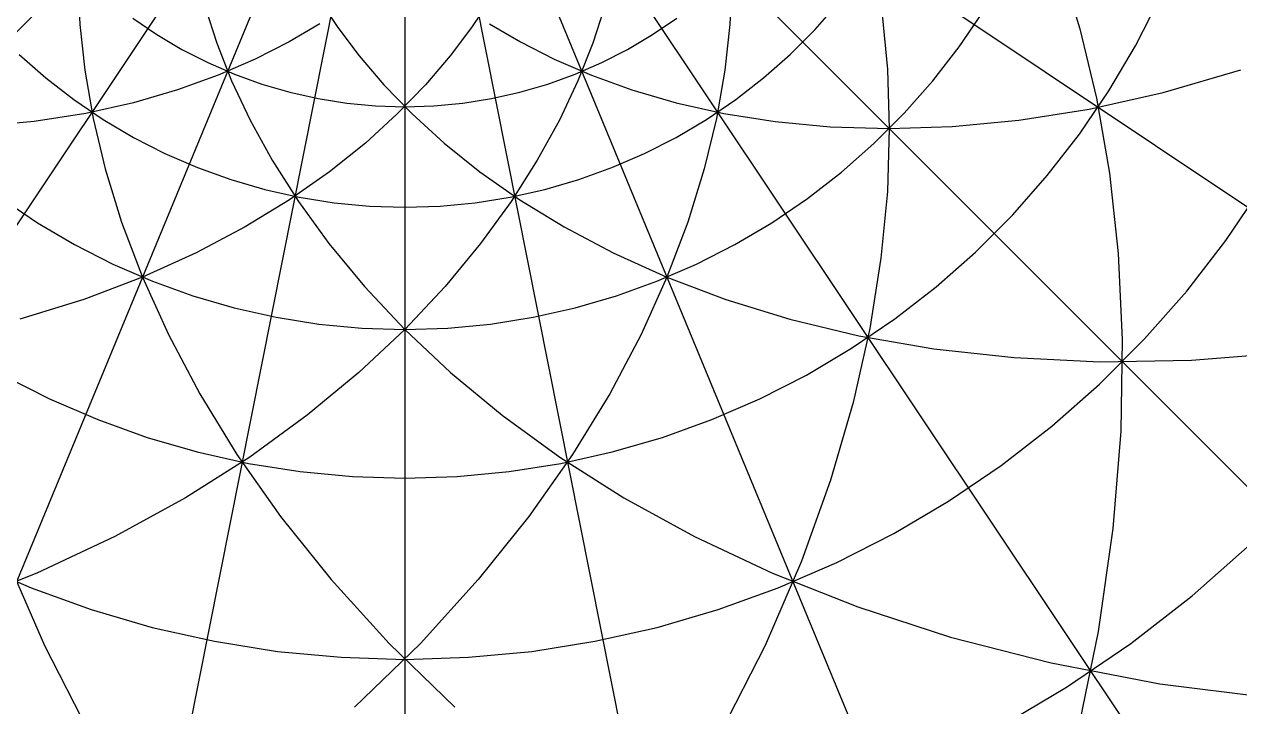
# Model space of a CAD drawing. Header units: metres. Extents: x -40000 to 40000, y -40000 to 40000.
# Drawn here: x -4616 to 10131, y -12889 to -4616 of the extents above; entities that cross this region are included whole.
import ezdxf

# ---------------------------------------------------------------- set-up
doc = ezdxf.new("R2010")
doc.units = ezdxf.units.M

msp = doc.modelspace()

# ---------------------------------------------------------------- linework, layer by layer
at = {"color": 0}
for p, q in [((7952, -3895), (8190, -4671)), ((-3969, -4096), (-3944, -4618)), ((3969, -4096), (3944, -4618)), ((-2423, -4408), (-2281, -4846)), ((-1036, -4313), (-812, -4653)), ((1036, -4313), (812, -4653)), ((2423, -4408), (2281, -4846)), ((5794, -4495), (5857, -5164)), ((-3944, -4618), (-3883, -5172)), ((-1030, -4610), (-1403, -4830)), ((-812, -4653), (-552, -5000)), ((812, -4653), (552, -5000)), ((1030, -4610), (1403, -4830)), ((3944, -4618), (3883, -5172)), ((8190, -4671), (8392, -5512)), ((-2281, -4846), (-2100, -5303)), ((-1403, -4830), (-1814, -5040)), ((1403, -4830), (1814, -5040)), ((2281, -4846), (2100, -5303)), ((-552, -5000), (-252, -5350)), ((552, -5000), (252, -5350)), ((-1814, -5040), (-2265, -5234)), ((1814, -5040), (2265, -5234)), ((-3883, -5172), (-3781, -5756)), ((-2265, -5234), (-2757, -5411)), ((-2100, -5303), (-1877, -5776)), ((2100, -5303), (1877, -5776)), ((2265, -5234), (2757, -5411)), ((3883, -5172), (3781, -5756)), ((5857, -5164), (5880, -5880)), ((9202, -5442), (10144, -5168)), ((-2757, -5411), (-3292, -5567)), ((-252, -5350), (90, -5703)), ((252, -5350), (-90, -5703)), ((2757, -5411), (3292, -5567)), ((8304, -5643), (9202, -5442)), ((-3292, -5567), (-3871, -5696)), ((3292, -5567), (3871, -5696)), ((8392, -5512), (8550, -6419)), ((-3871, -5696), (-4495, -5794)), ((-90, -5703), (-477, -6055)), ((90, -5703), (477, -6055)), ((3871, -5696), (4495, -5794)), ((7450, -5779), (8304, -5643)), ((-4495, -5794), (-5164, -5857)), ((-3781, -5756), (-3633, -6370)), ((-1877, -5776), (-1608, -6264)), ((1877, -5776), (1608, -6264)), ((3781, -5756), (3633, -6370)), ((4495, -5794), (5164, -5857)), ((5164, -5857), (5880, -5880)), ((5880, -5880), (5856, -6642)), ((5880, -5880), (6642, -5856)), ((6642, -5856), (7450, -5779)), ((-477, -6055), (-911, -6403)), ((477, -6055), (911, -6403)), ((-1608, -6264), (-1290, -6765)), ((1608, -6264), (1290, -6765)), ((-3633, -6370), (-3435, -7013)), ((-911, -6403), (-1397, -6744)), ((911, -6403), (1397, -6744)), ((3633, -6370), (3435, -7013)), ((8550, -6419), (8657, -7394)), ((-1397, -6744), (-1935, -7073)), ((-1290, -6765), (-919, -7275)), ((1290, -6765), (919, -7275)), ((1397, -6744), (1935, -7073)), ((5856, -6642), (5779, -7450)), ((-3435, -7013), (-3182, -7682)), ((-1935, -7073), (-2529, -7388)), ((1935, -7073), (2529, -7388)), ((3435, -7013), (3182, -7682)), ((-919, -7275), (-490, -7793)), ((919, -7275), (490, -7793)), ((-2529, -7388), (-3182, -7682)), ((2529, -7388), (3182, -7682)), ((5779, -7450), (5643, -8304)), ((8657, -7394), (8706, -8436)), ((-3182, -7682), (-3895, -7952)), ((-3182, -7682), (-2868, -8377)), ((-490, -7793), (0, -8315)), ((490, -7793), (0, -8315)), ((3182, -7682), (2868, -8377)), ((3182, -7682), (3895, -7952)), ((-3895, -7952), (-4671, -8190)), ((3895, -7952), (4671, -8190)), ((4671, -8190), (5512, -8392)), ((-2868, -8377), (-2488, -9094)), ((0, -8315), (-556, -8837)), ((0, -8315), (556, -8837)), ((2868, -8377), (2488, -9094)), ((5643, -8304), (5442, -9202)), ((5512, -8392), (6419, -8550)), ((6419, -8550), (7394, -8657)), ((8706, -8436), (8688, -9548)), ((7394, -8657), (8436, -8706)), ((8436, -8706), (9548, -8688)), ((9548, -8688), (10728, -8594)), ((-556, -8837), (-1182, -9354)), ((556, -8837), (1182, -9354)), ((-2488, -9094), (-2036, -9831)), ((2488, -9094), (2036, -9831)), ((5442, -9202), (5168, -10144)), ((-1182, -9354), (-1881, -9862)), ((1182, -9354), (1881, -9862)), ((8688, -9548), (8594, -10728)), ((-1881, -9862), (-2659, -10355)), ((-2036, -9831), (-1506, -10584)), ((2036, -9831), (1506, -10584)), ((1881, -9862), (2659, -10355)), ((5168, -10144), (4814, -11126)), ((-2659, -10355), (-3518, -10827)), ((2659, -10355), (3518, -10827)), ((-1506, -10584), (-893, -11349)), ((1506, -10584), (893, -11349)), ((8594, -10728), (8416, -11976)), ((-3518, -10827), (-4463, -11271)), ((3518, -10827), (4463, -11271)), ((-4814, -11126), (-4373, -12146)), ((4814, -11126), (4373, -12146)), ((-4463, -11271), (-5496, -11680)), ((-893, -11349), (-190, -12121)), ((893, -11349), (190, -12121)), ((4463, -11271), (5496, -11680)), ((5496, -11680), (6622, -12046)), ((6622, -12046), (7843, -12359)), ((8416, -11976), (8144, -13290)), ((-4373, -12146), (-3835, -13200)), ((190, -12121), (-608, -12894)), ((-190, -12121), (608, -12894)), ((4373, -12146), (3835, -13200)), ((7843, -12359), (9161, -12610)), ((9161, -12610), (10579, -12788))]:
    msp.add_line(p, q, dxfattribs=at)
at = {"layer": '1', "color": 1}
for p, q in [((0, 0), (-28284, -28284)), ((0, 0), (-22223, -33259)), ((0, 0), (-15307, -36955)), ((0, 0), (-7804, -39231)), ((0, 0), (0, -40000)), ((0, 0), (7804, -39231)), ((0, 0), (15307, -36955)), ((0, 0), (22223, -33259)), ((0, 0), (28284, -28284)), ((0, 0), (33259, -22223)), ((4981, -4677), (5265, -4355)), ((8868, -4875), (9156, -4309)), ((-3300, -4542), (-3008, -4741)), ((3008, -4741), (3300, -4542)), ((6727, -4888), (7021, -4456)), ((4677, -4981), (4981, -4677)), ((-3008, -4741), (-2705, -4920)), ((2705, -4920), (3008, -4741)), ((-4677, -4981), (-4355, -5265)), ((-2705, -4920), (-2391, -5080)), ((2391, -5080), (2705, -4920)), ((4355, -5265), (4677, -4981)), ((6407, -5300), (6727, -4888)), ((8544, -5422), (8868, -4875)), ((-2391, -5080), (-2067, -5220)), ((2067, -5220), (2391, -5080)), ((-4355, -5265), (-4016, -5528)), ((-2067, -5220), (-1735, -5340)), ((1735, -5340), (2067, -5220)), ((4016, -5528), (4355, -5265)), ((6062, -5692), (6407, -5300)), ((-1735, -5340), (-1396, -5438)), ((-1396, -5438), (-1052, -5515)), ((1052, -5515), (1396, -5438)), ((1396, -5438), (1735, -5340)), ((8187, -5948), (8544, -5422)), ((-4016, -5528), (-3661, -5769)), ((-1052, -5515), (-704, -5570)), ((-704, -5570), (-353, -5604)), ((-353, -5604), (0, -5615)), ((0, -5615), (353, -5604)), ((353, -5604), (704, -5570)), ((704, -5570), (1052, -5515)), ((3661, -5769), (4016, -5528)), ((5692, -6062), (6062, -5692)), ((-3661, -5769), (-3292, -5988)), ((3292, -5988), (3661, -5769)), ((-3292, -5988), (-2909, -6182)), ((2909, -6182), (3292, -5988)), ((7797, -6450), (8187, -5948)), ((-2909, -6182), (-2515, -6353)), ((2515, -6353), (2909, -6182)), ((5300, -6407), (5692, -6062)), ((-2515, -6353), (-2111, -6498)), ((2111, -6498), (2515, -6353)), ((4888, -6727), (5300, -6407)), ((7377, -6927), (7797, -6450)), ((-2111, -6498), (-1699, -6618)), ((-1699, -6618), (-1280, -6712)), ((1280, -6712), (1699, -6618)), ((1699, -6618), (2111, -6498)), ((9963, -7238), (10398, -6598)), ((-4888, -6727), (-4456, -7021)), ((-1280, -6712), (-856, -6779)), ((-856, -6779), (-429, -6819)), ((429, -6819), (856, -6779)), ((856, -6779), (1280, -6712)), ((4456, -7021), (4888, -6727)), ((-429, -6819), (0, -6833)), ((0, -6833), (429, -6819)), ((6927, -7377), (7377, -6927)), ((-4456, -7021), (-4006, -7287)), ((4006, -7287), (4456, -7021)), ((-4006, -7287), (-3540, -7524)), ((3540, -7524), (4006, -7287)), ((9489, -7850), (9963, -7238)), ((6450, -7797), (6927, -7377)), ((-3540, -7524), (-3061, -7731)), ((3061, -7731), (3540, -7524)), ((-3061, -7731), (-2570, -7908)), ((2570, -7908), (3061, -7731)), ((5948, -8187), (6450, -7797)), ((-2570, -7908), (-2068, -8054)), ((2068, -8054), (2570, -7908)), ((8977, -8430), (9489, -7850)), ((-2068, -8054), (-1558, -8168)), ((1558, -8168), (2068, -8054)), ((-1558, -8168), (-1042, -8250)), ((-1042, -8250), (-522, -8299)), ((522, -8299), (1042, -8250)), ((1042, -8250), (1558, -8168)), ((5422, -8544), (5948, -8187)), ((-522, -8299), (0, -8315)), ((0, -8315), (522, -8299)), ((4875, -8868), (5422, -8544)), ((8430, -8977), (8977, -8430)), ((-4875, -8868), (-4309, -9156)), ((4309, -9156), (4875, -8868)), ((7850, -9489), (8430, -8977)), ((-4309, -9156), (-3725, -9409)), ((3725, -9409), (4309, -9156)), ((-3725, -9409), (-3127, -9624)), ((3127, -9624), (3725, -9409)), ((7238, -9963), (7850, -9489)), ((-3127, -9624), (-2517, -9801)), ((2517, -9801), (3127, -9624)), ((-2517, -9801), (-1896, -9940)), ((1896, -9940), (2517, -9801)), ((-1896, -9940), (-1268, -10039)), ((1268, -10039), (1896, -9940)), ((6598, -10398), (7238, -9963)), ((-1268, -10039), (-635, -10099)), ((-635, -10099), (0, -10119)), ((0, -10119), (635, -10099)), ((635, -10099), (1268, -10039)), ((5933, -10791), (6598, -10398)), ((5243, -11142), (5933, -10791)), ((9553, -11547), (10259, -10924)), ((-5243, -11142), (-4533, -11450)), ((4533, -11450), (5243, -11142)), ((-4533, -11450), (-3805, -11712)), ((3805, -11712), (4533, -11450)), ((8809, -12124), (9553, -11547)), ((-3805, -11712), (-3063, -11928)), ((3063, -11928), (3805, -11712)), ((-3063, -11928), (-2308, -12096)), ((2308, -12096), (3063, -11928)), ((-2308, -12096), (-1543, -12218)), ((-1543, -12218), (-773, -12290)), ((773, -12290), (1543, -12218)), ((1543, -12218), (2308, -12096)), ((8030, -12653), (8809, -12124)), ((-773, -12290), (0, -12315)), ((0, -12315), (773, -12290)), ((7220, -13132), (8030, -12653))]:
    msp.add_line(p, q, dxfattribs=at)

doc.saveas('drawing.dxf')
